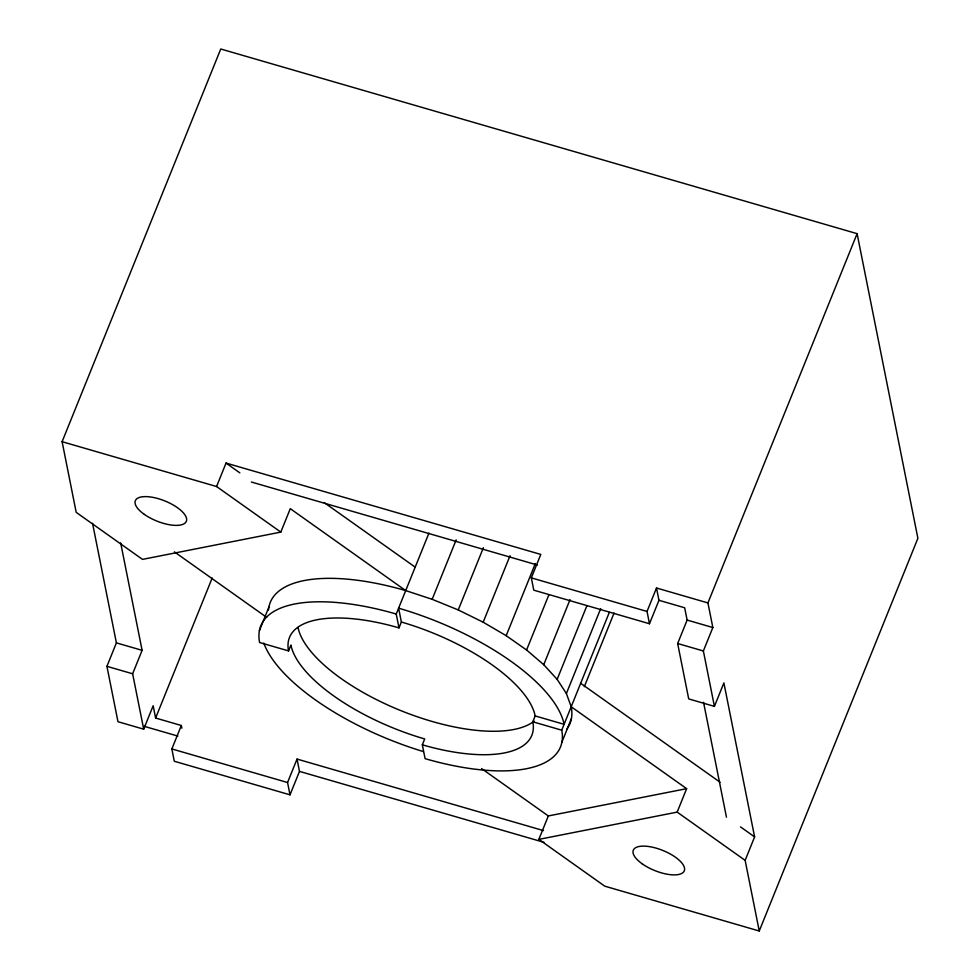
<?xml version="1.0" encoding="UTF-8"?>
<svg xmlns="http://www.w3.org/2000/svg" width="980" height="980" viewBox="0 0 980 980"><rect width="100%" height="100%" fill="white"/><g stroke="black" fill="none" stroke-linecap="round" stroke-linejoin="round"><path stroke-width="1.47" d="M567.016 728.826A161.627 63.675 22 0 0 571.193 706.739L566.391 693.522L557.154 679.361L543.741 664.71L526.579 649.997L506.182 635.689L483.177 622.202L458.248 609.94L432.168 599.307L405.708 590.585L290.276 508.669L280.807 532.103L142.492 559.384L76.195 512.344L62.108 441.698L220.757 49L857.108 233.669L917.893 538.302L759.243 931L604.77 886.177L538.853 839.382L548.322 815.948L686.637 788.667L677.168 812.114L538.853 839.382M181.876 728.238L181.325 725.506L155.612 718.034L153.162 705.735L143.692 729.181L117.98 721.709L106.93 666.327L116.4 642.88L92.537 523.283M143.692 729.181L132.631 673.787L142.112 650.34L120.675 542.92M280.807 532.103L216.568 486.521L226.037 463.075L540.801 554.423L531.332 577.869L533.782 590.168L649.483 623.746L658.964 600.299L656.502 588L707.928 602.921L712.84 627.531L703.37 650.977L714.42 706.372L688.707 698.912L677.658 643.517L687.127 620.071L684.665 607.772L658.964 600.299M155.612 718.034L212.207 577.98M543.459 830.587L297.026 759.071L299.488 771.383L290.007 794.829L174.305 761.252L171.855 748.941L181.325 725.506M259.406 630.618L268.875 607.171M428.934 533.132L396.238 614.031A161.627 63.675 22 0 0 259.614 642.513L288.549 650.904L290.913 645.048A130.671 51.475 22 0 0 424.708 738.957L422.331 744.812L425.1 758.655A161.627 63.675 22 0 0 561.724 730.186L609.303 612.427M290.007 794.829L287.557 782.518L297.026 759.071M288.549 650.904A130.671 51.475 22 0 1 399.007 627.886L401.371 622.018L398.615 608.176A161.627 63.675 22 0 1 564.088 724.318L535.166 715.927A130.671 51.475 22 0 0 401.371 622.018M432.168 599.307L456.166 539.882M458.248 609.94L483.397 547.698M483.177 622.202L510.041 555.697M506.182 635.689L535.337 563.537M526.579 649.997L548.874 594.823M543.741 664.71L570.042 599.625M422.331 744.812A130.671 51.475 22 0 0 532.802 721.795L535.166 715.927M557.154 679.361L586.873 605.799M566.391 693.522L600.691 608.629M561.932 742.068L571.401 718.634M584.313 686.686L614.093 612.99M649.483 623.746L647.033 611.447L656.502 588M707.928 602.921L857.108 233.669M714.42 706.372L723.889 682.925L754.612 836.908L745.143 860.354L759.243 931M251.358 482.013L537.395 565.031M687.127 620.071L712.84 627.531M62.108 441.698L216.568 486.521M531.332 577.869L647.033 611.447M677.658 643.517L703.37 650.977M532.802 721.795L561.724 730.186M116.4 642.88L142.112 650.34M106.93 666.327L132.631 673.787M144.109 726.303L177.907 736.103M299.488 771.383L543.974 842.335M171.855 748.941L287.557 782.518M580.662 683.293L720.104 782.248M324.147 502.544L415.189 567.151M571.193 706.739L686.637 788.667M740.5 826.899L754.612 836.908M226.037 463.075L239.855 472.887M677.168 812.114L745.143 860.354M481.56 768.565L548.322 815.948M174.391 551.863L266.597 617.302M703.542 702.317L726.462 817.198M396.238 614.031L399.007 627.886M268.496 610.001A161.627 63.675 22 0 1 405.708 590.585M534.137 721.121A130.671 51.475 22 0 1 402.817 711.419A130.671 51.475 22 0 1 298.018 627.457M423.311 751.562A161.627 63.675 22 0 1 263.816 643.125M144.391 514.427A27.514 10.841 22 0 0 186.31 521.385A27.514 10.841 22 0 0 151.814 497.179A27.514 10.841 22 0 0 144.391 514.427M642.353 863.931A27.514 10.841 22 0 0 684.273 870.889A27.514 10.841 22 0 0 649.764 846.683A27.514 10.841 22 0 0 642.353 863.931"/></g></svg>
